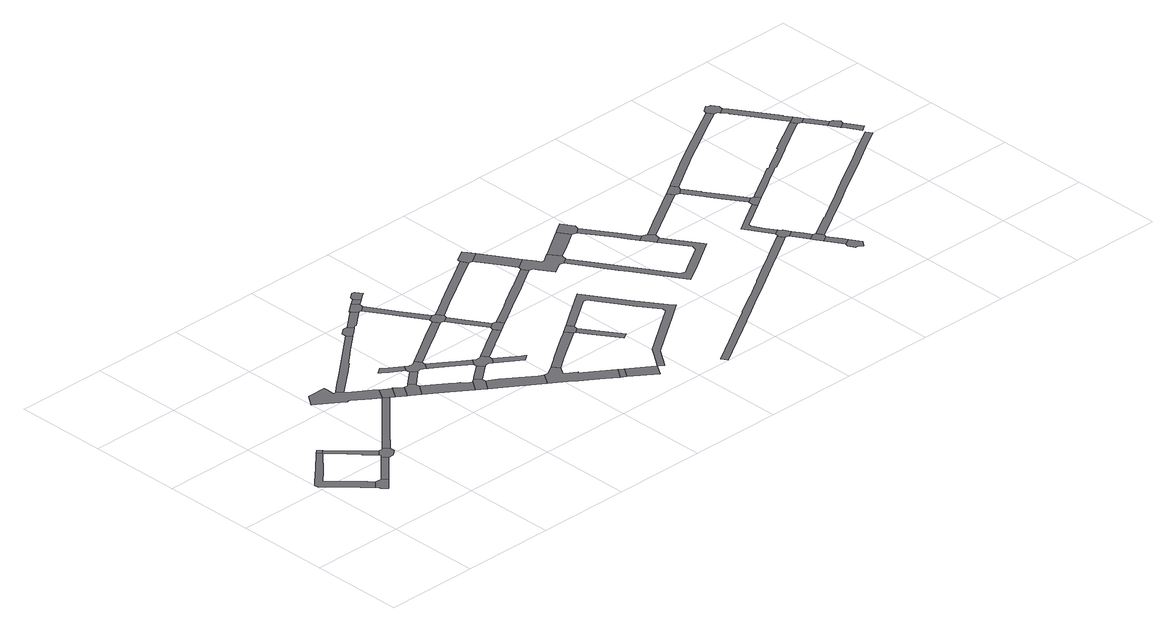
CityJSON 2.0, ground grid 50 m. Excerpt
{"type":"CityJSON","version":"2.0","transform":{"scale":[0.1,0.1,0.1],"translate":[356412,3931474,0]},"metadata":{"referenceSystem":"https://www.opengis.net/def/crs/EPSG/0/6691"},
"CityObjects":{
"road1":{"type":"Road","geometry":[{"type":"MultiSurface","lod":"1","boundaries":[[[0,1,2,3,4,5,6,7,8]]]}]},
"road2":{"type":"Road","attributes":{"RoadStructureAttribute.sectionType":"1"},"geometry":[{"type":"MultiSurface","lod":"1","boundaries":[[[9,10,11,12,13,14,15,16,17,18,19,20,21,22,23,24,25,26,27,14,28,29,30,31,32,33,34,35,36,0,8]]]}]},
"road3":{"type":"Road","geometry":[{"type":"MultiSurface","lod":"1","boundaries":[[[14,27,37,38,28]]]}]},
"road4":{"type":"Road","attributes":{"RoadStructureAttribute.sectionType":"1"},"geometry":[{"type":"MultiSurface","lod":"1","boundaries":[[[39,40,41,42,43,44,6,5,45,46]]]}]},
"road5":{"type":"Road","geometry":[{"type":"MultiSurface","lod":"1","boundaries":[[[47,48,49,50,23,22,51,39,46,52,53,54]]]}]},
"road6":{"type":"Road","attributes":{"RoadStructureAttribute.sectionType":"1"},"geometry":[{"type":"MultiSurface","lod":"1","boundaries":[[[55,56,49,48,57,58,59]]]}]},
"road7":{"type":"Road","geometry":[{"type":"MultiSurface","lod":"1","boundaries":[[[60,61,62,63,64,65,66,67,68,69,70,71,72,73,74,75,59,76,77,78,79,80]]]}]},
"road8":{"type":"Road","geometry":[{"type":"MultiSurface","lod":"1","boundaries":[[[81,82,76,59,58,83]]]}]},
"road9":{"type":"Road","attributes":{"RoadStructureAttribute.sectionType":"1"},"geometry":[{"type":"MultiSurface","lod":"1","boundaries":[[[84,81,83,85,86]]]}]},
"road10":{"type":"Road","geometry":[{"type":"MultiSurface","lod":"1","boundaries":[[[85,87,88,89,90,91,92,93,86]]]}]},
"road11":{"type":"Road","attributes":{"RoadStructureAttribute.sectionType":"1"},"geometry":[{"type":"MultiSurface","lod":"1","boundaries":[[[94,95,96,97,98,99,100,101,102,103,104,105,60,80]]]}]},
"road12":{"type":"Road","attributes":{"RoadStructureAttribute.sectionType":"1"},"geometry":[{"type":"MultiSurface","lod":"1","boundaries":[[[106,92,91,107]]]}]},
"road13":{"type":"Road","attributes":{"RoadStructureAttribute.sectionType":"1"},"geometry":[{"type":"MultiSurface","lod":"1","boundaries":[[[108,109,110,111,112,113,89,88,114,115,116,117,118]]]}]},
"road14":{"type":"Road","attributes":{"RoadStructureAttribute.sectionType":"1"},"geometry":[{"type":"MultiSurface","lod":"1","boundaries":[[[119,120,121,122,123,124,125]]]}]},
"road15":{"type":"Road","geometry":[{"type":"MultiSurface","lod":"1","boundaries":[[[126,127,128,129,130,131,132,133,134,119,125,106,107]]]}]},
"road16":{"type":"Road","geometry":[{"type":"MultiSurface","lod":"1","boundaries":[[[117,135,136,137,138,139,118]]]}]},
"road17":{"type":"Road","attributes":{"RoadStructureAttribute.sectionType":"1"},"geometry":[{"type":"MultiSurface","lod":"1","boundaries":[[[140,141,142,129,128,143,144,145]]]}]},
"road18":{"type":"Road","attributes":{"RoadStructureAttribute.sectionType":"1"},"geometry":[{"type":"MultiSurface","lod":"1","boundaries":[[[146,147,148,139,138,149,150]]]}]},
"road19":{"type":"Road","attributes":{"RoadStructureAttribute.sectionType":"1"},"geometry":[{"type":"MultiSurface","lod":"1","boundaries":[[[151,152,153,154,137,136,155,156,157]]]}]},
"road20":{"type":"Road","geometry":[{"type":"MultiSurface","lod":"1","boundaries":[[[158,159,160,101,100,161,162,163,164]]]}]},
"road21":{"type":"Road","geometry":[{"type":"MultiSurface","lod":"1","boundaries":[[[165,166,167,168,169,170,171,172,140,145,146,150]]]}]},
"road22":{"type":"Road","attributes":{"RoadStructureAttribute.sectionType":"1"},"geometry":[{"type":"MultiSurface","lod":"1","boundaries":[[[173,174,175,176,131,130,177,178,179,180]]]}]},
"road23":{"type":"Road","attributes":{"RoadStructureAttribute.sectionType":"1"},"geometry":[{"type":"MultiSurface","lod":"1","boundaries":[[[163,181,182,183,184,164]]]}]},
"road24":{"type":"Road","attributes":{"RoadStructureAttribute.sectionType":"1"},"geometry":[{"type":"MultiSurface","lod":"1","boundaries":[[[167,185,186,187,188,168]]]}]},
"road25":{"type":"Road","geometry":[{"type":"MultiSurface","lod":"1","boundaries":[[[189,190,191,192,193,194,195,196,197,198,199,200,201,202,203,151,157]]]}]},
"road26":{"type":"Road","geometry":[{"type":"MultiSurface","lod":"1","boundaries":[[[204,205,206,207,208,209,210,184,183]]]}]},
"road27":{"type":"Road","attributes":{"RoadStructureAttribute.sectionType":"1"},"geometry":[{"type":"MultiSurface","lod":"1","boundaries":[[[211,212,213,214,170,169,215,216,217,218]]]}]},
"road28":{"type":"Road","attributes":{"RoadStructureAttribute.sectionType":"1"},"geometry":[{"type":"MultiSurface","lod":"1","boundaries":[[[219,208,207,220,221]]]}]},
"road29":{"type":"Road","attributes":{"RoadStructureAttribute.sectionType":"1"},"geometry":[{"type":"MultiSurface","lod":"1","boundaries":[[[222,223,206,205,224,225,226,227]]]}]},
"road30":{"type":"Road","geometry":[{"type":"MultiSurface","lod":"1","boundaries":[[[195,194,228,229]]]}]},
"road31":{"type":"Road","geometry":[{"type":"MultiSurface","lod":"1","boundaries":[[[220,230,231,232,233,234,235,236,221]]]}]},
"road32":{"type":"Road","geometry":[{"type":"MultiSurface","lod":"1","boundaries":[[[237,238,239,240,227,226,173,180,241,242]]]}]},
"road33":{"type":"Road","attributes":{"RoadStructureAttribute.sectionType":"1"},"geometry":[{"type":"MultiSurface","lod":"1","boundaries":[[[243,244,245,246,247,248,249,202,201,250,251,252,253]]]}]},
"road34":{"type":"Road","attributes":{"RoadStructureAttribute.sectionType":"1"},"geometry":[{"type":"MultiSurface","lod":"1","boundaries":[[[254,255,256,257,258,237,242]]]}]},
"road35":{"type":"Road","attributes":{"RoadStructureAttribute.sectionType":"1"},"geometry":[{"type":"MultiSurface","lod":"1","boundaries":[[[228,259,260,229]]]}]},
"road36":{"type":"Road","geometry":[{"type":"MultiSurface","lod":"1","boundaries":[[[261,257,256,211,218,262,263]]]}]},
"road37":{"type":"Road","geometry":[{"type":"MultiSurface","lod":"1","boundaries":[[[264,265,243,253,266,267]]]}]},
"road38":{"type":"Road","attributes":{"RoadStructureAttribute.sectionType":"1"},"geometry":[{"type":"MultiSurface","lod":"1","boundaries":[[[266,268,269,270,267]]]}]},
"road39":{"type":"Road","attributes":{"RoadStructureAttribute.sectionType":"1"},"geometry":[{"type":"MultiSurface","lod":"1","boundaries":[[[271,272,273,274,275,276,277,278,239,238,279,280,281,282,283]]]}]},
"road40":{"type":"Road","attributes":{"RoadStructureAttribute.sectionType":"1"},"geometry":[{"type":"MultiSurface","lod":"1","boundaries":[[[284,285,286,287,288,289,290,291,292,293,294,295,296,297,298,299,261,263]]]}]},
"road41":{"type":"Road","attributes":{"RoadStructureAttribute.sectionType":"1"},"geometry":[{"type":"MultiSurface","lod":"1","boundaries":[[[300,301,302,303,304,305,306,307,308,309,265,264,310,311,312,313,314,315,316,317,318,319,320,321,322,260,323]]]}]},
"road42":{"type":"Road","geometry":[{"type":"MultiSurface","lod":"1","boundaries":[[[324,325,326,327,328,271,283]]]}]},
"road43":{"type":"Road","attributes":{"RoadStructureAttribute.sectionType":"1"},"geometry":[{"type":"MultiSurface","lod":"1","boundaries":[[[329,325,324,330,331,332,333]]]}]},
"road44":{"type":"Road","geometry":[{"type":"MultiSurface","lod":"1","boundaries":[[[334,335,336,337,338,333,332,339,291,290,340,341,342,343,344,345,346,347,348,349,350]]]}]},
"road45":{"type":"Road","attributes":{"RoadStructureAttribute.sectionType":"1"},"geometry":[{"type":"MultiSurface","lod":"1","boundaries":[[[351,352,353,350,349,354,355,356,357]]]}]},
"road46":{"type":"Road","attributes":{"RoadStructureAttribute.sectionType":"1"},"geometry":[{"type":"MultiSurface","lod":"1","boundaries":[[[358,359,360,361,362,363,364,365,366,367,368,369,370,371,372,373,374,375,376,377,378,379,380,381,382,383,384,385,386,387,388,389,390,391,392,393]]]}]},
"road47":{"type":"Road","attributes":{"RoadStructureAttribute.sectionType":"1"},"geometry":[{"type":"MultiSurface","lod":"1","boundaries":[[[394,395,396,397,398,399,400,401,402,347,346,403,404,405,406,407,408,409,410,411,412]]]}]},
"road48":{"type":"Road","geometry":[{"type":"MultiSurface","lod":"1","boundaries":[[[413,414,351,357,415,416,417]]]}]},
"road49":{"type":"Road","attributes":{"RoadStructureAttribute.sectionType":"1"},"geometry":[{"type":"MultiSurface","lod":"1","boundaries":[[[418,419,416,415,420,421,422,423]]]}]},
"road50":{"type":"Road","geometry":[{"type":"MultiSurface","lod":"1","boundaries":[[[422,424,412,411,425,426,423]]]}]},
"road51":{"type":"Road","attributes":{"RoadStructureAttribute.sectionType":"1"},"geometry":[{"type":"MultiSurface","lod":"1","boundaries":[[[425,427,428,429,430,431,432,433,426]]]}]},
"road52":{"type":"Road","geometry":[{"type":"MultiSurface","lod":"1","boundaries":[[[434,435,436,437,438,439,393,392,440,441,442]]]}]},
"road53":{"type":"Road","attributes":{"RoadStructureAttribute.sectionType":"1"},"geometry":[{"type":"MultiSurface","lod":"1","boundaries":[[[443,444,442,441,445]]]}]},
"road54":{"type":"Road","attributes":{"RoadStructureAttribute.sectionType":"1"},"geometry":[{"type":"MultiSurface","lod":"1","boundaries":[[[436,446,447,448,449,450,451,452,453,454,437]]]}]},
"road55":{"type":"Road","geometry":[{"type":"MultiSurface","lod":"1","boundaries":[[[455,456,457,458,459,443,445]]]}]},
"road56":{"type":"Road","attributes":{"RoadStructureAttribute.sectionType":"1"},"geometry":[{"type":"MultiSurface","lod":"1","boundaries":[[[456,460,461,462,463,464,457]]]}]},
"road57":{"type":"Road","geometry":[{"type":"MultiSurface","lod":"1","boundaries":[[[465,466,467,468,469,470,461,460,471]]]}]},
"road58":{"type":"Road","geometry":[{"type":"MultiSurface","lod":"1","boundaries":[[[472,473,474,430,429,475,476]]]}]},
"road59":{"type":"Road","attributes":{"RoadStructureAttribute.sectionType":"1"},"geometry":[{"type":"MultiSurface","lod":"1","boundaries":[[[475,477,478,479,480,481,482,483,484,485,486,476]]]}]},
"road60":{"type":"Road","geometry":[{"type":"MultiSurface","lod":"1","boundaries":[[[487,488,482,481,451,450]]]}]},
"road61":{"type":"Road","attributes":{"RoadStructureAttribute.sectionType":"1"},"geometry":[{"type":"MultiSurface","lod":"1","boundaries":[[[489,490,491,492,493,494,495,473,472,496,497,498,499,500,501,502,503,504,505]]]}]},
"road62":{"type":"Road","attributes":{"RoadStructureAttribute.sectionType":"1"},"geometry":[{"type":"MultiSurface","lod":"1","boundaries":[[[506,507,508,509,510,511,512,513,514,515,516,517,518,519,459,458,520,521,522,523,524,525,526,527,528,529,530,531,532]]]}]},
"road63":{"type":"Road","attributes":{"RoadStructureAttribute.sectionType":"1"},"geometry":[{"type":"MultiSurface","lod":"1","boundaries":[[[533,534,535,536,537,538,539,540,541,542,543,488,487,544,545,546,547,548,549,550,551,552,553,554,555,556]]]}]},
"road64":{"type":"Road","geometry":[{"type":"MultiSurface","lod":"1","boundaries":[[[505,504,557,558,559,560,561,562,563,564,565]]]}]},
"road65":{"type":"Road","attributes":{"RoadStructureAttribute.sectionType":"1"},"geometry":[{"type":"MultiSurface","lod":"1","boundaries":[[[566,567,568,569,570,571,572,573,574,575,576,577,559,558]]]}]},
"road66":{"type":"Road","geometry":[{"type":"MultiSurface","lod":"1","boundaries":[[[578,579,572,571,533,556,580]]]}]},
"road67":{"type":"Road","attributes":{"RoadStructureAttribute.sectionType":"1"},"geometry":[{"type":"MultiSurface","lod":"1","boundaries":[[[581,582,578,580,583,584]]]}]},
"road68":{"type":"Road","geometry":[{"type":"MultiSurface","lod":"1","boundaries":[[[583,585,586,587,588,589,584]]]}]},
"road69":{"type":"Road","attributes":{"RoadStructureAttribute.sectionType":"1"},"geometry":[{"type":"MultiSurface","lod":"1","boundaries":[[[586,590,591,592,593,587]]]}]}
},
"vertices":[
[200,337,0],[207,330,0],[212,311,0],[238,286,0],[256,305,0],[293,344,0],[268,368,0],[252,371,0],[236,373,0],
[209,402,0],[131,479,0],[101,509,0],[60,550,0],[117,608,0],[236,731,0],[240,726,0],[304,662,0],[318,649,0],[316,647,0],[365,597,0],[359,591,0],[367,583,0],[413,536,0],[440,562,0],[407,595,0],[374,628,0],[337,665,0],[254,749,0],[213,751,0],[105,646,0],[84,626,0],[20,563,0],[7,551,0],[8,529,0],[42,495,0],[150,387,0],[183,354,0],
[240,764,0],[233,771,0],
[408,512,0],[400,504,0],[392,495,0],[334,436,0],[317,419,0],[277,378,0],[357,409,0],[433,488,0],
[495,513,0],[495,543,0],[469,569,0],[461,561,0],[423,527,0],[462,488,0],[463,488,0],[464,488,0],
[603,707,0],[533,635,0],[606,659,0],[815,874,0],[785,895,0],
[666,1086,0],[658,1080,0],[649,1079,0],[650,1117,0],[650,1121,0],[650,1146,0],[560,1147,0],[546,1145,0],[502,1082,0],[568,1036,0],[637,987,0],[644,982,0],[647,983,0],[651,989,0],[660,983,0],[746,923,0],[826,959,0],[805,974,0],[703,1047,0],[702,1047,0],[691,1057,0],
[881,923,0],[880,921,0],[837,859,0],
[883,926,0],[884,826,0],[927,889,0],
[898,816,0],[942,786,0],[986,849,0],[984,867,0],[984,869,0],[958,899,0],[948,890,0],
[795,1144,0],[823,1167,0],[891,1225,0],[887,1230,0],[947,1281,0],[959,1291,0],[1075,1390,0],[1053,1416,0],[937,1317,0],[916,1300,0],[797,1198,0],[716,1129,0],
[1043,974,0],[1069,944,0],
[1183,706,0],[1144,733,0],[1147,737,0],[1135,745,0],[1101,769,0],[1055,802,0],[962,772,0],[1051,710,0],[1126,658,0],[1151,641,0],[1193,701,0],
[1061,1027,0],[998,1069,0],[963,1094,0],[928,1069,0],[940,1060,0],[972,1038,0],[1039,994,0],
[1077,951,0],[1096,955,0],[1120,939,0],[1143,973,0],[1143,992,0],[1122,1025,0],[1116,1021,0],[1100,1011,0],[1080,1014,0],
[1173,625,0],[1201,607,0],[1241,666,0],[1241,686,0],[1215,718,0],
[1329,844,0],[1245,902,0],[1239,906,0],[1129,932,0],[1210,877,0],[1305,810,0],
[1306,791,0],[1267,760,0],[1221,723,0],[1305,738,0],[1332,760,0],
[1478,508,0],[1455,523,0],[1303,630,0],[1300,632,0],[1259,567,0],[1412,459,0],[1435,444,0],
[1096,1467,0],[1086,1468,0],[1055,1441,0],[1095,1407,0],[1100,1411,0],[1133,1439,0],[1111,1465,0],
[1344,769,0],[1364,769,0],[1383,756,0],[1406,790,0],[1406,809,0],[1385,844,0],[1366,832,0],[1346,832,0],
[1435,1223,0],[1320,1151,0],[1293,1134,0],[1238,1099,0],[1274,1074,0],[1314,1100,0],[1320,1103,0],[1457,1190,0],
[1150,1454,0],[1154,1448,0],[1245,1525,0],[1219,1556,0],
[1509,669,0],[1543,695,0],[1535,701,0],[1524,708,0],
[1516,389,0],[1517,388,0],[1557,360,0],[1619,316,0],[1662,286,0],[1721,245,0],[1762,304,0],[1669,368,0],[1608,410,0],[1612,416,0],[1560,452,0],[1550,459,0],[1578,502,0],[1552,540,0],[1502,506,0],
[1249,1529,0],[1264,1526,0],[1295,1551,0],[1299,1573,0],[1275,1606,0],[1219,1561,0],[1216,1559,0],
[1591,974,0],[1480,904,0],[1473,900,0],[1462,893,0],[1500,868,0],[1502,869,0],[1552,901,0],[1613,939,0],
[1295,1620,0],[1332,1598,0],[1309,1630,0],
[1386,1404,0],[1368,1433,0],[1335,1411,0],[1353,1381,0],[1438,1243,0],[1472,1264,0],
[1747,227,0],[1788,286,0],
[1361,1619,0],[1362,1620,0],[1382,1635,0],[1358,1667,0],[1342,1671,0],[1310,1647,0],[1309,1634,0],
[1510,1207,0],[1515,1225,0],[1492,1259,0],[1486,1261,0],[1458,1190,0],[1476,1185,0],
[1814,723,0],[1801,714,0],[1778,698,0],[1697,642,0],[1610,581,0],[1606,578,0],[1596,571,0],[1639,546,0],[1640,547,0],[1728,607,0],[1842,684,0],
[1532,1096,0],[1534,1093,0],[1596,994,0],[1629,1016,0],[1568,1113,0],
[1877,136,0],[1918,196,0],
[1649,1010,0],[1642,958,0],[1671,976,0],
[1886,725,0],[1865,759,0],[1852,680,0],[1882,706,0],
[1884,631,0],[1981,485,0],[2015,507,0],
[1908,1521,0],[1807,1457,0],[1801,1453,0],[1709,1396,0],[1708,1395,0],[1702,1392,0],[1598,1326,0],[1585,1318,0],[1607,1284,0],[1723,1357,0],[1724,1357,0],[1798,1404,0],[1930,1486,0],
[1687,986,0],[1802,1058,0],[1818,1068,0],[1950,1151,0],[2002,1184,0],[2081,1233,0],[2088,1238,0],[2066,1272,0],[1951,1200,0],[1933,1188,0],[1929,1186,0],[1811,1112,0],[1808,1110,0],[1807,1109,0],[1781,1093,0],[1779,1091,0],
[2023,284,0],[2108,345,0],[2278,466,0],[2366,529,0],[2342,562,0],[2264,671,0],[2262,675,0],[2238,712,0],[2102,926,0],[1943,815,0],[1981,792,0],[2075,859,0],[2094,855,0],[2206,679,0],[2224,650,0],[2227,645,0],[2296,550,0],[2292,525,0],[2177,443,0],[2055,356,0],[2006,321,0],[2000,312,0],[1941,228,0],[1947,176,0],
[1949,1482,0],[2013,1522,0],[1991,1557,0],[1976,1580,0],[1913,1540,0],
[2083,1411,0],[2006,1398,0],[2045,1333,0],[2070,1292,0],[2133,1332,0],
[2247,1282,0],[2199,1250,0],[2182,1253,0],[2170,1273,0],[2134,1331,0],[2067,1272,0],[2107,1233,0],[2123,1208,0],[2166,1139,0],[2168,1140,0],[2191,1154,0],[2225,1177,0],[2250,1170,0],[2284,1191,0],[2284,1192,0],[2289,1220,0],[2248,1282,0],
[2417,1394,0],[2416,1393,0],[2343,1345,0],[2366,1270,0],[2381,1280,0],[2448,1325,0],[2458,1331,0],
[3139,640,0],[3029,571,0],[2975,537,0],[2913,498,0],[2791,421,0],[2793,419,0],[2786,415,0],[2771,405,0],[2769,404,0],[2669,341,0],[2668,343,0],[2545,265,0],[2546,264,0],[2538,259,0],[2530,254,0],[2475,220,0],[2319,122,0],[2178,34,0],[2197,3,0],[2339,92,0],[2377,115,0],[2495,189,0],[2506,196,0],[2581,244,0],[2643,282,0],[2684,308,0],[2774,364,0],[2783,369,0],[2791,375,0],[2984,497,0],[2987,498,0],[3032,527,0],[3117,580,0],[3144,598,0],[3160,607,0],[3140,638,0],
[2790,852,0],[2783,826,0],[2686,764,0],[2665,751,0],[2607,714,0],[2578,718,0],[2447,929,0],[2426,963,0],[2356,1075,0],[2298,1093,0],[2391,942,0],[2418,899,0],[2575,645,0],[2683,714,0],[2839,814,0],[2855,824,0],[2847,837,0],[2730,1019,0],[2696,997,0],
[2482,1437,0],[2430,1402,0],[2485,1324,0],[2517,1349,0],[2523,1374,0],
[2659,1129,0],[2654,1137,0],[2583,1173,0],[2629,1102,0],[2650,1069,0],[2684,1090,0],
[2678,1026,0],[2737,1048,0],[2714,1081,0],
[2890,1144,0],[2981,1201,0],[3054,1246,0],[3034,1281,0],[3004,1262,0],[2868,1177,0],[2847,1164,0],
[3198,663,0],[3193,661,0],[3182,680,0],[3151,661,0],[3146,642,0],[3145,641,0],[3164,610,0],[3183,605,0],[3219,626,0],
[3272,537,0],[3250,574,0],[3236,516,0],
[3149,735,0],[3114,795,0],[3118,810,0],[3147,828,0],[3269,905,0],[3255,929,0],[3148,861,0],[3064,808,0],[3115,721,0],
[3251,490,0],[3269,460,0],[3304,481,0],[3308,494,0],[3291,531,0],
[3324,367,0],[3361,388,0],[3346,413,0],[3311,470,0],[3305,481,0],
[3335,311,0],[3355,309,0],[3372,294,0],[3397,327,0],[3394,332,0],[3387,344,0],[3319,347,0],
[3119,1286,0],[3097,1319,0],[3052,1290,0],[3081,1241,0],[3112,1267,0],
[3132,1157,0],[3136,1152,0],[3151,1128,0],[3189,1067,0],[3259,957,0],[3293,978,0],[3223,1089,0],[3166,1179,0],[3165,1181,0],[3152,1202,0],
[3330,944,0],[3312,972,0],
[3539,1593,0],[3496,1568,0],[3456,1545,0],[3330,1470,0],[3265,1428,0],[3202,1387,0],[3115,1331,0],[3138,1298,0],[3153,1308,0],[3228,1357,0],[3307,1407,0],[3350,1436,0],[3465,1503,0],[3516,1533,0],[3617,1593,0],[3701,1642,0],[3677,1674,0],
[3982,957,0],[3967,948,0],[3895,903,0],[3868,886,0],[3830,862,0],[3691,776,0],[3649,750,0],[3592,714,0],[3556,692,0],[3495,654,0],[3436,617,0],[3420,607,0],[3418,610,0],[3412,606,0],[3441,577,0],[3456,586,0],[3517,624,0],[3577,662,0],[3612,684,0],[3659,713,0],[3717,749,0],[3887,855,0],[3958,899,0],[3993,921,0],[4001,926,0],[4113,996,0],[4094,1027,0],
[3904,1337,0],[3693,1213,0],[3696,1207,0],[3558,1120,0],[3555,1118,0],[3538,1107,0],[3534,1113,0],[3525,1108,0],[3472,1074,0],[3417,1039,0],[3321,978,0],[3381,976,0],[3421,1001,0],[3495,1048,0],[3524,1066,0],[3562,1090,0],[3573,1097,0],[3576,1092,0],[3659,1144,0],[3700,1170,0],[3721,1183,0],[3796,1229,0],[3888,1286,0],[3923,1306,0],
[3720,1638,0],[3727,1628,0],[3761,1651,0],[3760,1652,0],[3762,1672,0],[3740,1706,0],[3720,1710,0],[3716,1716,0],[3683,1693,0],
[3750,1595,0],[3752,1591,0],[3777,1555,0],[3890,1376,0],[3911,1342,0],[3911,1341,0],[3946,1363,0],[3920,1403,0],[3920,1404,0],[3812,1574,0],[3801,1590,0],[3777,1627,0],
[3974,1318,0],[3957,1345,0],[3940,1296,0],
[3989,1294,0],[3987,1298,0],[4008,1192,0],[4042,1213,0],
[4023,1169,0],[4042,1137,0],[4077,1159,0],[4081,1179,0],[4061,1209,0],
[4058,1112,0],[4098,1047,0],[4131,1069,0],[4095,1129,0]
]}
